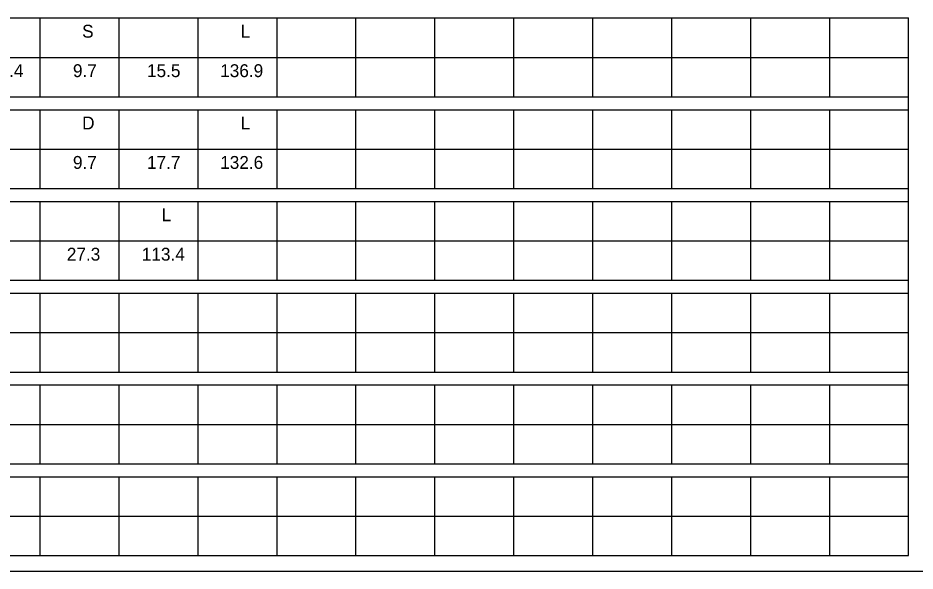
# Model space of a CAD drawing. Extents: x 121688 to 126625, y -22752 to -19972.
# Drawn here: x 125518.3 to 125846.6, y -22215.4 to -22013 of the extents above; entities that cross this region are included whole.
import ezdxf

# ---------------------------------------------------------------- set-up
doc = ezdxf.new("R2010")
doc.units = 0
doc.layers.add('GSSign', color=7, linetype='Continuous')
doc.layers.add('SheetLinesMisc2_dp', color=7, linetype='Continuous')

msp = doc.modelspace()

# ---------------------------------------------------------------- linework, layer by layer
at = {"layer": 'SheetLinesMisc2_dp'}
for p, q in [((125133.86, -22013.04), (125844.12, -22013.04)), ((125526.3, -22013.04), (125526.3, -22041.9)), ((125555.19, -22013.04), (125555.19, -22041.9)), ((125584.09, -22013.04), (125584.09, -22041.9)), ((125612.98, -22013.04), (125612.98, -22041.9)), ((125641.87, -22013.04), (125641.87, -22041.9)), ((125670.76, -22013.04), (125670.76, -22041.9)), ((125699.66, -22013.04), (125699.66, -22041.9)), ((125728.55, -22013.04), (125728.55, -22041.9)), ((125757.44, -22013.04), (125757.44, -22041.9)), ((125786.33, -22013.04), (125786.33, -22041.9)), ((125815.23, -22013.04), (125815.23, -22041.9)), ((125844.12, -22209.69), (125844.12, -22013.04)), ((125133.86, -22027.46), (125844.12, -22027.46)), ((125133.86, -22041.9), (125844.12, -22041.9)), ((125133.86, -22046.6), (125844.12, -22046.6)), ((125526.3, -22046.6), (125526.3, -22075.45)), ((125555.19, -22046.6), (125555.19, -22075.45)), ((125584.09, -22046.6), (125584.09, -22075.45)), ((125612.98, -22046.6), (125612.98, -22075.45)), ((125641.87, -22046.6), (125641.87, -22075.45)), ((125670.76, -22046.6), (125670.76, -22075.45)), ((125699.66, -22046.6), (125699.66, -22075.45)), ((125728.55, -22046.6), (125728.55, -22075.45)), ((125757.44, -22046.6), (125757.44, -22075.45)), ((125786.33, -22046.6), (125786.33, -22075.45)), ((125815.23, -22046.6), (125815.23, -22075.45)), ((125133.86, -22061.03), (125844.12, -22061.02)), ((125133.86, -22075.45), (125844.12, -22075.45)), ((125133.86, -22080.16), (125844.12, -22080.16)), ((125526.3, -22080.16), (125526.3, -22109.01)), ((125555.19, -22080.16), (125555.19, -22109.01)), ((125584.09, -22080.16), (125584.09, -22109.01)), ((125612.98, -22080.16), (125612.98, -22109.01)), ((125641.87, -22080.16), (125641.87, -22109.01)), ((125670.76, -22080.16), (125670.76, -22109.01)), ((125699.66, -22080.16), (125699.66, -22109.01)), ((125728.55, -22080.16), (125728.55, -22109.01)), ((125757.44, -22080.16), (125757.44, -22109.01)), ((125786.33, -22080.16), (125786.33, -22109.01)), ((125815.23, -22080.16), (125815.23, -22109.01)), ((125133.86, -22094.59), (125844.12, -22094.59)), ((125133.86, -22109.01), (125844.12, -22109.01)), ((125133.86, -22113.72), (125844.12, -22113.72)), ((125526.3, -22113.72), (125526.3, -22142.58)), ((125555.19, -22113.72), (125555.19, -22142.58)), ((125584.09, -22113.72), (125584.09, -22142.58)), ((125612.98, -22113.72), (125612.98, -22142.58)), ((125641.87, -22113.72), (125641.87, -22142.58)), ((125670.76, -22113.72), (125670.76, -22142.58)), ((125699.66, -22113.72), (125699.66, -22142.58)), ((125728.55, -22113.72), (125728.55, -22142.58)), ((125757.44, -22113.72), (125757.44, -22142.58)), ((125786.33, -22113.72), (125786.33, -22142.58)), ((125815.23, -22113.72), (125815.23, -22142.58)), ((125133.86, -22128.15), (125844.12, -22128.15)), ((125133.86, -22142.58), (125844.12, -22142.58)), ((125133.86, -22147.28), (125844.12, -22147.28)), ((125526.3, -22147.28), (125526.3, -22176.14)), ((125555.19, -22147.28), (125555.19, -22176.14)), ((125584.09, -22147.28), (125584.09, -22176.14)), ((125612.98, -22147.28), (125612.98, -22176.14)), ((125641.87, -22147.28), (125641.87, -22176.14)), ((125670.76, -22147.28), (125670.76, -22176.14)), ((125699.66, -22147.28), (125699.66, -22176.14)), ((125728.55, -22147.28), (125728.55, -22176.14)), ((125757.44, -22147.28), (125757.44, -22176.14)), ((125786.33, -22147.28), (125786.33, -22176.14)), ((125815.23, -22147.28), (125815.23, -22176.14)), ((125133.86, -22161.71), (125844.12, -22161.71)), ((125133.86, -22176.14), (125844.12, -22176.14)), ((125133.86, -22180.84), (125844.12, -22180.84)), ((125526.3, -22180.84), (125526.3, -22209.69)), ((125555.19, -22180.84), (125555.19, -22209.69)), ((125584.09, -22180.84), (125584.09, -22209.69)), ((125612.98, -22180.84), (125612.98, -22209.69)), ((125641.87, -22180.84), (125641.87, -22209.69)), ((125670.76, -22180.84), (125670.76, -22209.69)), ((125699.66, -22180.84), (125699.66, -22209.69)), ((125728.55, -22180.84), (125728.55, -22209.69)), ((125757.44, -22180.84), (125757.44, -22209.69)), ((125786.33, -22180.84), (125786.33, -22209.69)), ((125815.23, -22180.84), (125815.23, -22209.69)), ((125133.86, -22195.26), (125844.12, -22195.26)), ((125133.86, -22209.69), (125844.12, -22209.69)), ((125126.93, -22215.36), (126571.13, -22215.36))]:
    msp.add_line(p, q, dxfattribs=at)

# ---------------------------------------------------------------- texts
at = {"layer": 'GSSign'}
for s, height, p in [('S', 4.71, (125541.79, -22020.25)), ('L', 4.71, (125599.81, -22020.25)), ('11.4', 4.705, (125508.07, -22034.68)), ('9.7', 4.705, (125538.43, -22034.68)), ('15.5', 4.705, (125565.53, -22034.68)), ('136.9', 4.705, (125592.31, -22034.68)), ('D', 4.71, (125541.79, -22053.81)), ('L', 4.71, (125599.81, -22053.81)), ('9.7', 4.705, (125538.43, -22068.24)), ('17.7', 4.705, (125565.53, -22068.24)), ('132.6', 4.705, (125592.31, -22068.24)), ('L', 4.71, (125570.91, -22087.38)), ('27.3', 4.705, (125536.19, -22101.81)), ('113.4', 4.705, (125563.63, -22101.81))]:
    msp.add_text(s, height=height, dxfattribs=at).set_placement(p)

doc.saveas('drawing.dxf')
